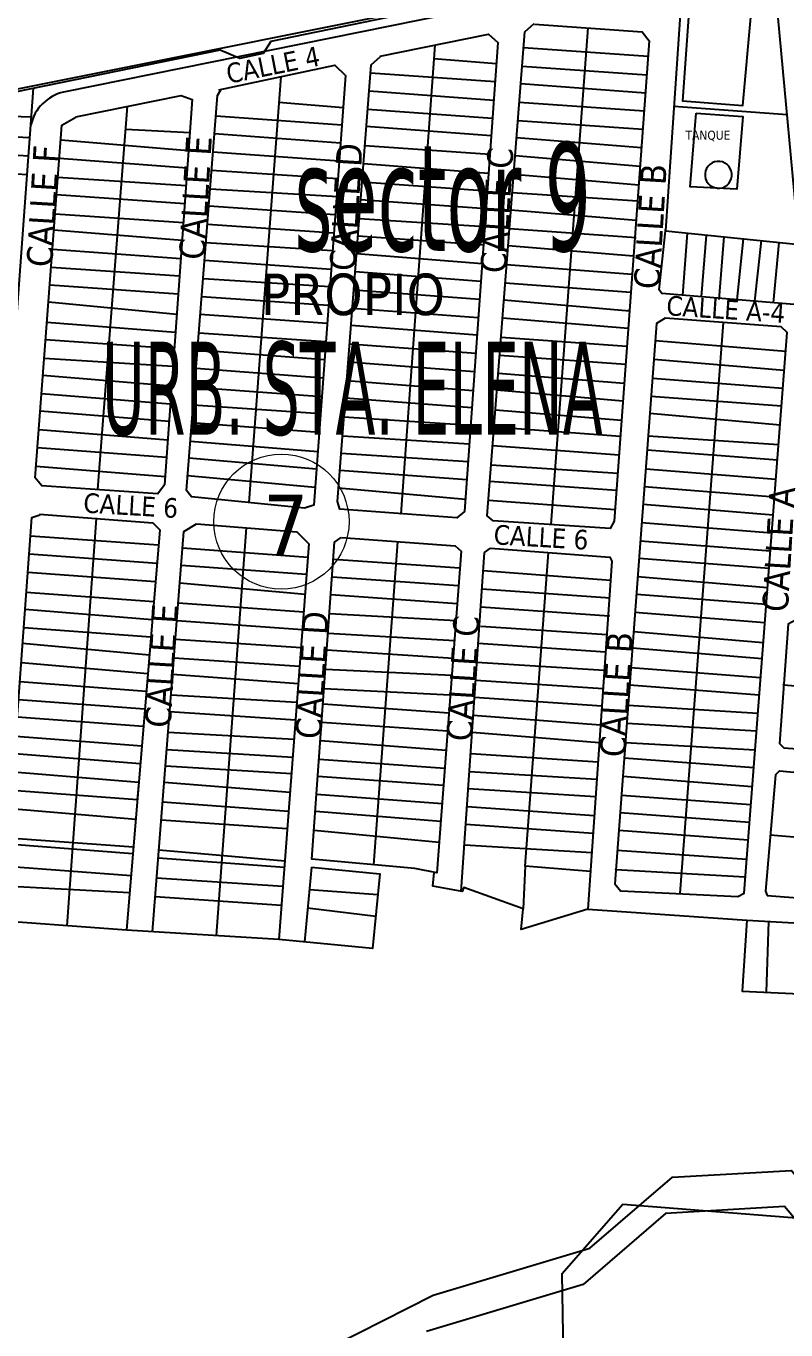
# Model space of a CAD drawing. Header units: metres. Extents: x 2 to 659295185, y -28 to 1124222152.
# Drawn here: x 659446.8 to 659697.9, y 1123626.6 to 1124057.8 of the extents above; entities that cross this region are included whole.
import ezdxf

# ---------------------------------------------------------------- set-up
doc = ezdxf.new("R2010")
doc.units = ezdxf.units.M
doc.header["$MEASUREMENT"] = 0
doc.linetypes.add('HIDDEN', pattern=[0.375, 0.25, -0.125])
for name, color, linetype in [('CALLES', 1, 'CONTINUOUS'), ('División Parroquial', 130, 'CONTINUOUS'), ('MANZANA', 30, 'CONTINUOUS'), ('Parcelas', 140, 'CONTINUOUS'), ('TEXTOS', 7, 'CONTINUOUS')]:
    doc.layers.add(name, color=color, linetype=linetype)
doc.styles.get("Standard").update_dxf_attribs({"font": 'tahoma.ttf'})

msp = doc.modelspace()

# ---------------------------------------------------------------- linework, layer by layer
at = {"layer": 'División Parroquial', "color": 1, "flags": 128}
for points in [[(659490.4773, 1123591.9806), (659581.33, 1123638.0713), (659633.1221, 1123653.5881), (659660.3664, 1123677.0533), (659699.7403, 1123679.3629), (659736.8054, 1123635.3918), (659787.7647, 1123656.2176), (659841.0411, 1123665.4757), (659904.5671, 1123706.8073), (659956.0788, 1123711.3464), (660035.3544, 1123715.3855), (660084.1863, 1123715.9954), (660137.5287, 1123737.2311), (660193.1221, 1123746.4892), (660251.0245, 1123737.2311), (660313.5692, 1123730.2925), (660359.8943, 1123730.2925), (660415.4878, 1123718.7149), (660478.8571, 1123664.8658), (660541.9791, 1123647.2094), (660568.3658, 1123600.6689)], [(660566.1134, 1123588.6674), (660539.7267, 1123635.208), (660476.6047, 1123652.8644), (660413.2354, 1123706.7134), (660357.6419, 1123718.291), (660311.3168, 1123718.291), (660248.7721, 1123725.2296), (660190.8697, 1123734.4878), (660135.2763, 1123725.2296), (660081.9339, 1123703.994), (660033.102, 1123703.3841), (659953.8265, 1123699.3449), (659902.3147, 1123694.8058), (659838.7887, 1123653.4742), (659785.5123, 1123644.2161), (659734.553, 1123623.3904), (659697.4879, 1123667.3614), (659658.114, 1123665.0519), (659630.8697, 1123641.5867), (659579.0776, 1123626.0698)]]:
    msp.add_lwpolyline(points, dxfattribs=at)
at = {"layer": 'MANZANA', "lineweight": -3}
msp.add_lwpolyline([(659456, 1124299), (659434, 1124035), (659613, 1124071), (659629, 1124294), (659598, 1124281), (659517, 1124296), (659492, 1124300), (659456, 1124299)], dxfattribs=at)
at = {"layer": 'MANZANA'}
msp.add_lwpolyline([(660600.9547, 1123533.8443), (660603.93, 1123591.7022), (660566.1975, 1123610.1082), (660520.1823, 1123647.8407), (660466.8046, 1123664.4062), (660362.8102, 1123711.3417), (660321.3965, 1123706.7402), (660299.3092, 1123690.1747), (660154.8214, 1123695.6966), (660129.0529, 1123727.9072), (659990.0869, 1123732.5087), (659929.3468, 1123703.059), (659870.4473, 1123693.856), (659750.8077, 1123654.2829), (659725.0392, 1123661.6453), (659644.0524, 1123668.0874), (659623.8057, 1123645.0798), (659624.726, 1123592.6225)], dxfattribs=at)
at = {"layer": 'MANZANA', "lineweight": 0}
msp.add_circle((659531.1632, 1123893.8926), 22.3454, dxfattribs=at)
at = {"layer": 'Parcelas'}
for points in [[(659702.299, 1123985.5625), (659695.3621, 1124060.4811), (659684.263, 1124156.6729), (659677.2336, 1124207.1736), (659666.227, 1124110.4268), (659658.0877, 1123990.0021), (659658.1247, 1123990.5483), (659658.0877, 1123990.0021)], [(659611.693, 1124070.1093), (659527.6672, 1124052.7158), (659525.1093, 1124048.7512), (659517.4358, 1124047.0885), (659510.9132, 1124049.7743), (659428.4221, 1124032.8924), (659418.9581, 1123918.3002), (659411.4124, 1123816.2415), (659411.9239, 1123806.2658), (659408.0871, 1123764.5727), (659429.0616, 1123762.5264), (659449.2687, 1124037.2408)], [(659615.9922, 1124067.7467), (659459.1772, 1124035.9005)], [(659665.9699, 1124063.8309), (659663.6775, 1124033.0842), (659683.6105, 1124031.4837), (659686.3816, 1124061.9653)], [(659614.8014, 1124058.4463), (659650.4109, 1124055.8565), (659652.7232, 1124052.8967), (659641.1617, 1123893.9953), (659639.7743, 1123891.5905), (659601.1126, 1123894.1803), (659599.1703, 1123895.8452), (659611.5642, 1124055.8565), (659614.7089, 1124058.6313)], [(659563.8383, 1124047.8097), (659599.6327, 1124055.1166), (659602.685, 1124052.3418), (659591.6784, 1123897.2325), (659589.0886, 1123895.1052), (659550.5194, 1123897.9725), (659549.687, 1123900.5623), (659560.7861, 1124044.9424), (659563.9308, 1124047.7172)], [(659632.3828, 1124057.1676), (659620.2531, 1123892.8982)], [(659581.8941, 1124051.4955), (659570.6167, 1123896.4784), (659570.5247, 1123896.4853)], [(659611.1649, 1124050.7007), (659652.3531, 1124047.8097)], [(659510.5295, 1124036.7292), (659548.7696, 1124044.7865), (659552.3506, 1124041.4613), (659541.8633, 1123899.372), (659538.7939, 1123898.3489), (659501.4491, 1123902.0578), (659499.7865, 1123904.2319), (659510.018, 1124034.8108), (659511.169, 1124036.7292)], [(659581.5732, 1124047.0849), (659602.1933, 1124045.4135)], [(659530.9879, 1124041.0398), (659520.393, 1123900.1763)], [(659560.5816, 1124042.283), (659601.7722, 1124039.478)], [(659610.685, 1124044.5051), (659651.9011, 1124041.5985)], [(659560.126, 1124036.3558), (659601.3276, 1124033.2135)], [(659610.2396, 1124038.7549), (659651.4713, 1124035.6901), (659651.4794, 1124035.8022)], [(659463.2091, 1124027.7767), (659497.996, 1124034.8108), (659501.7049, 1124033.5319), (659492.4966, 1123906.0224), (659490.3224, 1123903.0809), (659451.9545, 1123905.7667), (659449.7803, 1123908.3245), (659458.6049, 1124024.963), (659463.2091, 1124027.6488)], [(659530.3572, 1124032.6548), (659551.5639, 1124030.8028)], [(659651.0285, 1124029.6044), (659609.7575, 1124032.5308)], [(659448.5628, 1124027.6443), (659428.0436, 1124028.309)], [(659470.4798, 1123904.4699), (659480.296, 1124031.2318)], [(659509.4937, 1124028.1202), (659551.1399, 1124025.0586)], [(659559.6573, 1124030.259), (659600.906, 1124027.2714), (659600.913, 1124027.37)], [(659660.8762, 1124031.2589), (659698.3244, 1124028.4876)], [(659668.1879, 1124029.0103), (659683.6105, 1124027.8463), (659681.7191, 1124003.8394), (659666.2964, 1124004.5669), (659668.1879, 1124029.0103)], [(659479.7123, 1124023.6936), (659500.9101, 1124022.5258)], [(659559.2239, 1124024.6218), (659600.5011, 1124021.5656), (659600.5002, 1124021.5526)], [(659609.2913, 1124026.512), (659650.5957, 1124023.6558), (659650.4172, 1124023.6681)], [(659448.0569, 1124020.7659), (659427.5051, 1124021.7886)], [(659458.2393, 1124020.1308), (659500.4861, 1124016.6549)], [(659550.6971, 1124019.0588), (659509.0216, 1124022.0944)], [(659650.1452, 1124017.4647), (659608.8476, 1124020.7832)], [(659447.6109, 1124014.703), (659427.0287, 1124016.02)], [(659550.2581, 1124013.1103), (659508.5522, 1124016.1047)], [(659558.7395, 1124018.3198), (659600.0612, 1124015.3671)], [(659649.7014, 1124011.3656), (659608.3907, 1124014.8847)], [(659457.7828, 1124014.0963), (659500.07, 1124010.8928), (659499.9248, 1124010.9038)], [(659508.0807, 1124010.0862), (659549.8371, 1124007.4069)], [(659558.2779, 1124012.3149), (659599.6209, 1124009.1619)], [(659426.5347, 1124010.0392), (659447.1711, 1124008.7244)], [(659457.3091, 1124007.8363), (659499.6473, 1124005.0402)], [(659557.8081, 1124006.2039), (659599.2007, 1124003.2395)], [(659607.919, 1124008.7953), (659649.2586, 1124005.2799), (659649.2711, 1124005.4505)], [(659499.2128, 1123999.0237), (659456.8629, 1124001.9386), (659456.8622, 1124001.929)], [(659507.5991, 1124003.9398), (659549.7795, 1124001.3786)], [(659648.8608, 1123999.8114), (659607.4386, 1124002.5925)], [(659507.1614, 1123998.3538), (659548.9567, 1123995.4789)], [(659598.7809, 1123997.3235), (659557.3519, 1124000.2697), (659557.366, 1124000.4536)], [(659456.3879, 1123995.6594), (659498.7672, 1123992.8524)], [(659598.3611, 1123991.4075), (659556.8756, 1123994.0738)], [(659607.0074, 1123997.0263), (659648.4041, 1123993.535), (659648.4108, 1123993.627)], [(659498.336, 1123986.8818), (659455.9816, 1123990.2896)], [(659506.682, 1123992.2361), (659548.5109, 1123989.4384), (659548.3061, 1123989.4521)], [(659648.3761, 1123987.7823), (659606.5193, 1123990.7245)], [(659705.9062, 1123953.0053), (659703.3164, 1123965.4917), (659656.8853, 1123969.2839), (659656.0529, 1123970.5788), (659658.0877, 1123990.0021), (659702.299, 1123985.5625), (659703.2239, 1123965.5842)], [(659665.2213, 1123989.2858), (659663.7069, 1123968.7267)], [(659671.5947, 1123988.6458), (659669.861, 1123968.2241)], [(659506.2105, 1123986.2176), (659548.0744, 1123983.5238)], [(659556.4433, 1123988.4507), (659597.9343, 1123985.393)], [(659606.0893, 1123985.1724), (659647.5495, 1123981.7901)], [(659677.4371, 1123988.0591), (659675.7537, 1123967.3416)], [(659683.8197, 1123987.4182), (659681.6591, 1123967.2605)], [(659689.7353, 1123986.8241), (659687.53, 1123966.781)], [(659695.5685, 1123986.2384), (659693.6934, 1123966.2777)], [(659455.508, 1123984.0296), (659497.9008, 1123980.856)], [(659505.7466, 1123980.2982), (659547.618, 1123977.3401)], [(659555.9882, 1123982.5307), (659597.501, 1123979.2865)], [(659497.486, 1123975.1123), (659455.044, 1123977.8969)], [(659555.531, 1123976.5824), (659597.0863, 1123973.443)], [(659605.6023, 1123978.8849), (659647.1043, 1123975.6709)], [(659454.6096, 1123972.1552), (659497.0574, 1123969.1771)], [(659505.28, 1123974.3428), (659547.194, 1123971.5959)], [(659605.1383, 1123972.8945), (659646.6735, 1123969.7491)], [(659546.7313, 1123965.3269), (659504.7974, 1123968.1837)], [(659596.6544, 1123967.356), (659555.0623, 1123970.4855)], [(659604.6994, 1123967.2291), (659646.2273, 1123963.6165), (659645.6876, 1123963.6635)], [(659496.5704, 1123962.4339), (659454.1759, 1123966.4231)], [(659554.6017, 1123964.4947), (659596.2327, 1123961.4139), (659596.0261, 1123961.4292)], [(659453.6809, 1123959.88), (659496.1465, 1123956.563)], [(659546.298, 1123959.4568), (659504.3391, 1123962.3346)], [(659554.1678, 1123958.8504), (659595.8255, 1123955.6755)], [(659645.8041, 1123957.8001), (659604.2338, 1123961.2174)], [(659643.289, 1123771.8133), (659682.0432, 1123769.9634), (659684.078, 1123771.0733), (659698.3218, 1123956.4275), (659696.3795, 1123958.2773), (659657.9952, 1123961.1446), (659655.128, 1123959.3872), (659641.3467, 1123774.1256), (659643.289, 1123771.7208)], [(659662.9935, 1123770.8727), (659677.3081, 1123959.7019)], [(659545.8504, 1123953.3922), (659503.8626, 1123956.2529), (659503.996, 1123956.2439)], [(659603.7473, 1123954.937), (659645.3751, 1123951.9051), (659645.3684, 1123951.8131)], [(659495.7487, 1123951.0553), (659453.2354, 1123953.9919)], [(659545.4061, 1123947.372), (659503.4193, 1123950.5949)], [(659595.3857, 1123949.4769), (659553.6894, 1123952.6263)], [(659654.7091, 1123953.7557), (659697.844, 1123950.2104)], [(659452.7803, 1123947.9766), (659495.3313, 1123945.2749)], [(659553.2353, 1123946.7203), (659594.9673, 1123943.5805)], [(659644.9381, 1123945.898), (659603.2746, 1123948.8333)], [(659654.2554, 1123947.6575), (659697.363, 1123943.9508)], [(659494.8587, 1123938.731), (659452.3452, 1123942.2253)], [(659502.956, 1123944.6828), (659544.9696, 1123941.4574)], [(659602.8243, 1123943.0197), (659644.4862, 1123939.6868)], [(659653.7808, 1123941.2764), (659696.9064, 1123938.0095)], [(659502.4634, 1123938.3957), (659544.5121, 1123935.2601)], [(659552.7596, 1123940.5315), (659594.5214, 1123937.2965)], [(659644.0563, 1123933.7784), (659602.3871, 1123937.3757)], [(659451.8915, 1123936.2293), (659494.436, 1123932.8785)], [(659502.0051, 1123932.5466), (659544.094, 1123929.5943)], [(659594.1132, 1123931.545), (659552.3116, 1123934.7034)], [(659696.4521, 1123932.0965), (659653.3329, 1123935.2565)], [(659494.0134, 1123927.0259), (659451.4542, 1123930.4492)], [(659551.8353, 1123928.5075), (659593.7079, 1123925.8327), (659593.7065, 1123925.8131)], [(659643.5852, 1123927.3046), (659601.8699, 1123930.699)], [(659652.9204, 1123929.7101), (659695.9748, 1123925.8864)], [(659450.9909, 1123924.326), (659493.5749, 1123920.9542)], [(659543.6361, 1123923.3902), (659501.5352, 1123926.5497)], [(659601.4481, 1123925.2532), (659643.2132, 1123922.1907)], [(659501.0642, 1123920.5384), (659543.1744, 1123917.1348)], [(659551.3524, 1123922.2267), (659593.2666, 1123919.6145)], [(659652.3684, 1123922.2899), (659695.477, 1123919.4076)], [(659493.1503, 1123915.0741), (659450.5366, 1123918.3204)], [(659592.8459, 1123913.6855), (659550.9044, 1123916.3986)], [(659642.7513, 1123915.8424), (659600.9611, 1123918.9656)], [(659695.0742, 1123914.1665), (659652.0169, 1123917.5645)], [(659450.0726, 1123912.1876), (659492.6981, 1123908.8123)], [(659542.7421, 1123911.2783), (659500.6214, 1123914.8875)], [(659600.4757, 1123912.6994), (659642.3199, 1123909.9139)], [(659651.5569, 1123911.3812), (659694.5981, 1123907.9706)], [(659542.291, 1123905.1661), (659500.1604, 1123909.0042), (659500.1881, 1123909.3575)], [(659550.4781, 1123910.8534), (659592.4322, 1123907.855)], [(659641.9015, 1123904.1627), (659600.0446, 1123907.1331), (659600.0517, 1123907.2251)], [(659591.9625, 1123901.2355), (659550.0225, 1123904.9263)], [(659694.1361, 1123901.9586), (659651.1086, 1123905.3544)], [(659599.5658, 1123900.9517), (659641.4453, 1123897.893)], [(659650.6843, 1123899.6514), (659693.6882, 1123896.1304)], [(659451.1871, 1123896.3026), (659488.6598, 1123893.4889), (659490.9619, 1123891.1868), (659479.9631, 1123758.8175), (659429.0616, 1123762.5264), (659439.0217, 1123761.8006), (659448.6293, 1123895.2794), (659451.315, 1123896.1747)], [(659460.369, 1123760.2452), (659470.1047, 1123894.8821), (659470.2319, 1123894.8726)], [(659503.071, 1123893.1629), (659536.2756, 1123890.4806), (659540.2528, 1123886.5035), (659530.3562, 1123755.7196), (659479.9631, 1123758.8175)], [(659488.5372, 1123758.2904), (659498.9088, 1123890.6656), (659503.071, 1123893.1629)], [(659519.554, 1123891.8314), (659509.6366, 1123756.9933)], [(659693.2267, 1123890.1255), (659650.2228, 1123893.4475)], [(659448.1877, 1123889.1447), (659490.5459, 1123886.1804)], [(659498.4811, 1123885.2059), (659539.9247, 1123882.1672)], [(659550.9819, 1123888.6308), (659588.6262, 1123885.856), (659590.5685, 1123884.0987), (659582.5217, 1123777.7328), (659575.2148, 1123779.2126), (659541.2702, 1123782.2649), (659548.7621, 1123887.1509), (659550.8894, 1123888.6308)], [(659569.5808, 1123887.2599), (659561.545, 1123780.4418)], [(659600.2802, 1123885.1161), (659639.6818, 1123882.1563), (659640.3293, 1123880.8614), (659632.4674, 1123765.7088), (659610.3618, 1123759.0494), (659611.1018, 1123765.8938), (659591.4009, 1123772.9232), (659590.9385, 1123771.5358), (659581.2268, 1123773.3856), (659581.6692, 1123777.9054)], [(659590.6197, 1123771.5965), (659598.2454, 1123883.6362), (659600.2802, 1123885.1161)], [(659649.7829, 1123887.5332), (659692.7762, 1123884.262)], [(659447.7664, 1123883.292), (659490.049, 1123880.2001)], [(659590.1479, 1123878.539), (659548.3517, 1123881.4061)], [(659611.7492, 1123779.9526), (659619.4222, 1123883.6782)], [(659692.3228, 1123878.3632), (659649.3472, 1123881.6767)], [(659447.3229, 1123877.1298), (659489.538, 1123874.0506)], [(659539.49, 1123876.4236), (659498.0234, 1123879.364)], [(659597.8439, 1123877.7377), (659639.9006, 1123874.5823)], [(659538.9848, 1123869.7464), (659497.5668, 1123873.5365)], [(659589.7005, 1123872.6253), (659547.9287, 1123875.4838)], [(659648.9025, 1123875.6978), (659691.8396, 1123872.0753)], [(659488.9839, 1123867.3824), (659446.844, 1123870.477)], [(659589.2547, 1123866.7326), (659547.5127, 1123869.66)], [(659597.434, 1123871.7159), (659639.8668, 1123868.6525)], [(659691.4075, 1123866.4523), (659648.4658, 1123869.8276)], [(659446.4482, 1123864.9785), (659488.4958, 1123861.508)], [(659538.5437, 1123863.9177), (659497.0482, 1123866.9177)], [(659547.0714, 1123863.4814), (659588.8325, 1123861.152)], [(659597.0255, 1123865.7128), (659639.4968, 1123862.733), (659639.2272, 1123862.7519)], [(659690.9455, 1123860.4402), (659648.02, 1123863.835)], [(659538.1048, 1123858.117), (659496.591, 1123861.0831)], [(659597.043, 1123859.3108), (659638.6739, 1123856.6152)], [(659746.1402, 1123815.4695), (659733.0063, 1123858.5708), (659701.0966, 1123861.2531), (659698.5993, 1123859.9582), (659695.732, 1123820.4641), (659697.2119, 1123819.0767), (659746.1402, 1123815.4695)], [(659446.006, 1123858.8346), (659488.0182, 1123855.7606)], [(659496.1195, 1123855.0645), (659537.6632, 1123852.2814), (659537.6637, 1123852.2883)], [(659546.6085, 1123857.0004), (659588.337, 1123854.6016)], [(659690.4324, 1123853.7634), (659647.5443, 1123857.4403)], [(659487.5187, 1123849.7486), (659445.6259, 1123853.5539)], [(659587.8891, 1123848.681), (659546.2056, 1123851.3607)], [(659596.207, 1123853.6879), (659638.2779, 1123850.8153)], [(659647.148, 1123852.1121), (659690.0406, 1123848.6638)], [(659487.0077, 1123843.5991), (659445.1674, 1123847.183)], [(659495.6347, 1123848.8766), (659537.1932, 1123846.071)], [(659637.8596, 1123844.6888), (659595.7712, 1123847.2852)], [(659536.7532, 1123840.2563), (659495.1991, 1123843.3177)], [(659587.4561, 1123842.9582), (659545.7488, 1123844.9651)], [(659689.5454, 1123842.2203), (659646.6581, 1123845.5265)], [(659486.5179, 1123837.7036), (659444.7153, 1123840.9028)], [(659586.9665, 1123836.4858), (659545.2925, 1123838.5761)], [(659595.3743, 1123841.4538), (659637.4489, 1123838.6733)], [(659689.11, 1123836.5549), (659646.2313, 1123839.7894), (659646.2381, 1123839.8814)], [(659739.7953, 1123836.2915), (659697.1358, 1123839.8005), (659697.1626, 1123840.1685)], [(659444.2954, 1123835.0683), (659486.0438, 1123831.9984)], [(659494.6771, 1123836.6557), (659536.2928, 1123834.1726)], [(659544.9384, 1123833.62), (659586.5234, 1123830.6294), (659586.4984, 1123830.6312)], [(659637.053, 1123832.8733), (659594.9837, 1123835.7144), (659595.1852, 1123835.7008)], [(659485.5539, 1123826.1029), (659443.8786, 1123829.2787)], [(659535.8443, 1123828.2451), (659494.2295, 1123830.9417), (659494.4639, 1123830.9266)], [(659594.5894, 1123829.9205), (659636.6293, 1123826.6674)], [(659688.6393, 1123830.4297), (659645.7287, 1123833.0336), (659645.7356, 1123833.1255)], [(659586.0712, 1123824.6516), (659544.5023, 1123827.5137)], [(659688.1877, 1123824.552), (659645.2898, 1123827.1329)], [(659443.4207, 1123822.917), (659485.0227, 1123819.7099)], [(659493.7064, 1123824.2653), (659535.3674, 1123821.9427)], [(659544.0727, 1123821.4994), (659585.5934, 1123818.3353)], [(659594.2033, 1123824.2481), (659636.232, 1123820.8486)], [(659687.7088, 1123818.3208), (659644.8136, 1123820.7314)], [(659484.5329, 1123813.8144), (659443.006, 1123817.1549)], [(659493.257, 1123818.5298), (659534.9209, 1123816.043)], [(659593.7208, 1123817.1591), (659635.7949, 1123814.446)], [(659534.4997, 1123810.4764), (659492.8298, 1123813.0772)], [(659543.629, 1123815.2878), (659585.1385, 1123812.3228)], [(659644.4489, 1123815.8289), (659687.2642, 1123812.535)], [(659442.5729, 1123811.1382), (659484.0236, 1123807.6859), (659483.5434, 1123801.9069), (659442.13, 1123804.9852)], [(659492.4081, 1123807.695), (659534.0447, 1123804.4638)], [(659584.7066, 1123806.6139), (659543.2196, 1123809.5561)], [(659635.3972, 1123808.6209), (659593.3151, 1123811.1979)], [(659686.7728, 1123806.1411), (659643.9821, 1123809.5535)], [(659695.8245, 1123811.4924), (659694.4371, 1123810.1975), (659691.1999, 1123771.7208), (659691.7549, 1123770.2409)], [(659695.8245, 1123811.4924), (659750.0472, 1123806.3872)], [(659542.8036, 1123803.7324), (659584.2577, 1123800.6794)], [(659592.9382, 1123805.6615), (659635.0112, 1123802.9673)], [(659643.5285, 1123803.4553), (659686.3239, 1123800.2988)], [(659441.6989, 1123798.9961), (659483.0149, 1123795.5455)], [(659491.9022, 1123801.2385), (659533.5694, 1123798.1823)], [(659592.5284, 1123799.6396), (659634.5825, 1123796.6882)], [(659533.1214, 1123792.2617), (659491.4306, 1123795.2199), (659491.6015, 1123795.2078)], [(659583.8108, 1123794.7727), (659542.3928, 1123797.981)], [(659685.8695, 1123794.3858), (659643.0885, 1123797.541)], [(659541.9519, 1123791.8089), (659583.2896, 1123787.8838)], [(659592.1336, 1123793.8395), (659634.1865, 1123790.8882)], [(659642.6681, 1123791.889), (659685.4265, 1123788.6214)], [(659440.859, 1123787.3262), (659482.0677, 1123784.1461)], [(659482.2374, 1123786.1889), (659440.9957, 1123789.2255)], [(659591.6652, 1123786.9577), (659633.7498, 1123784.4918)], [(659756.0369, 1123784.7622), (659692.7506, 1123790.1519)], [(659532.1606, 1123779.565), (659490.4449, 1123782.6385)], [(659490.6554, 1123785.326), (659532.3222, 1123781.7011)], [(659684.9324, 1123782.192), (659642.1645, 1123785.1195)], [(659440.3258, 1123779.9191), (659481.4626, 1123776.864)], [(659541.0852, 1123779.5826), (659563.7458, 1123777.4553), (659561.2485, 1123752.7599), (659530.3562, 1123755.7196)], [(659541.0852, 1123779.5826), (659538.7578, 1123754.9147)], [(659611.7492, 1123779.9526), (659611.1018, 1123765.8938)], [(659633.3203, 1123778.2001), (659611.7492, 1123779.9526)], [(659611.7492, 1123779.9526), (659611.7492, 1123779.9526)], [(659611.7492, 1123779.9526), (659611.7492, 1123779.9526)], [(659611.7492, 1123779.9526), (659611.7492, 1123779.9526)], [(659611.7492, 1123779.9526), (659611.7492, 1123779.9526)], [(659611.7492, 1123779.9526), (659611.7492, 1123779.9526)], [(659684.4775, 1123776.2719), (659641.6898, 1123778.7384), (659641.7035, 1123778.9224)], [(659439.8587, 1123773.4302), (659480.9912, 1123771.1908)], [(659531.6788, 1123773.1985), (659489.9218, 1123775.9621)], [(659531.2089, 1123766.9881), (659489.4436, 1123769.8589)], [(659540.3954, 1123772.271), (659563.0458, 1123770.533)], [(659691.7549, 1123770.2409), (659760.8465, 1123764.9688), (659760.9389, 1123757.7545)], [(659562.3161, 1123763.3176), (659539.8118, 1123766.0855)], [(659611.1018, 1123765.8938), (659611.1018, 1123765.8938)], [(659611.1018, 1123765.8938), (659611.1018, 1123765.8938)], [(659611.1018, 1123765.8938), (659611.1018, 1123765.8938)], [(659611.1018, 1123765.8938), (659611.1018, 1123765.8938)], [(659611.1018, 1123765.8938), (659611.1018, 1123765.8938)], [(659611.1018, 1123765.8938), (659611.1018, 1123765.8938)], [(659632.4674, 1123765.7088), (659685.0029, 1123762.1016)], [(659685.0029, 1123762.1016), (659683.4306, 1123738.6086), (659759.5516, 1123735.0939)], [(659685.0029, 1123762.1016), (659760.9389, 1123757.7545)], [(659692.1227, 1123761.694), (659691.3808, 1123738.2415)]]:
    msp.add_lwpolyline(points, dxfattribs=at)
for centre, radius, start, end in [((659462.2484, 1124022.0225), 14.2137, 102.478569, 167.390482), ((659675.6082, 1124008.5777), 4.4494, 95.629759, 95.391222)]:
    msp.add_arc(centre, radius, start, end, dxfattribs=at)

# ---------------------------------------------------------------- texts
at = {"layer": 'CALLES', "color": 0}
for s, height, rotation, p in [('CALLE 4', 6.5, 11.257421, (659513.6658, 1124038.6909)), ('CALLE 4', 6.5, 11.257421, (659513.6658, 1124038.6909)), ('CALLE E', 8.5, 86.566794, (659505.7466, 1123980.2982)), ('CALLE E', 8.5, 86.566794, (659505.7466, 1123980.2982)), ('CALLE F', 8.5, 86.566794, (659455.3626, 1123977.876)), ('CALLE F', 8.5, 86.566794, (659455.3626, 1123977.876)), ('CALLE D', 8.5, 86.566794, (659555.4834, 1123976.5859)), ('CALLE D', 8.5, 86.566794, (659555.4834, 1123976.5859)), ('CALLE C', 8.5, 86.566794, (659605.3672, 1123975.8508)), ('CALLE C', 8.5, 86.566794, (659605.3672, 1123975.8508)), ('CALLE B', 8.5, 86.566794, (659656.0529, 1123970.5788)), ('CALLE B', 8.5, 86.566794, (659656.0529, 1123970.5788)), ('CALLE A-4', 6.5, 356.183855, (659658.2333, 1123962.1752)), ('CALLE A-4', 6.5, 356.183855, (659658.2333, 1123962.1752)), ('CALLE 6', 6.5, 356.636877, (659465.5618, 1123896.9144)), ('CALLE 6', 6.5, 356.636877, (659465.5618, 1123896.9144)), ('CALLE A', 8.5, 86.566794, (659698.5043, 1123863.8076)), ('CALLE A', 8.5, 86.566794, (659698.5043, 1123863.8076)), ('CALLE 6', 6.5, 356.636877, (659601.1599, 1123886.4139)), ('CALLE 6', 6.5, 356.636877, (659601.1599, 1123886.4139)), ('CALLE E', 8.5, 86.566794, (659494.5073, 1123825.5203)), ('CALLE E', 8.5, 86.566794, (659494.5073, 1123825.5203)), ('CALLE D', 8.5, 86.566794, (659544.2441, 1123821.808)), ('CALLE D', 8.5, 86.566794, (659544.2441, 1123821.808)), ('CALLE C', 8.5, 86.566794, (659594.1279, 1123821.0729)), ('CALLE C', 8.5, 86.566794, (659594.1279, 1123821.0729)), ('CALLE B', 8.5, 86.566794, (659644.8136, 1123815.8008)), ('CALLE B', 8.5, 86.566794, (659644.8136, 1123815.8008))]:
    msp.add_text(s, height=height, rotation=rotation, dxfattribs=at).set_placement(p)
at = {"layer": 'MANZANA', "lineweight": -2}
msp.add_text('7', height=20, dxfattribs=at).set_placement((659525.1128, 1123882.8362))
at = {"layer": 'TEXTOS', "color": 0, "width": 0.571429}
msp.add_text('sector 9', height=35.8643, dxfattribs=at).set_placement((659535.4655, 1123983.4293))
at = {"layer": 'TEXTOS', "lineweight": -2, "width": 0.533333}
msp.add_text('URB. STA. ELENA', height=30.6994, dxfattribs=at).set_placement((659471.8893, 1123922.6713))
at = {"layer": 'TEXTOS', "lineweight": -3, "insert": (659664.7077, 1124023.179), "char_height": 3, "attachment_point": 1}
msp.add_mtext_dynamic_manual_height_columns('TANQUE', width=43.622439, gutter_width=9.6186, heights=[0], dxfattribs=at)
at = {"layer": 'TEXTOS', "linetype": 'HIDDEN', "lineweight": 40, "insert": (659524.3458, 1123975.898), "char_height": 13.69045, "width": 430.648476, "attachment_point": 1}
msp.add_mtext('PROPIO', dxfattribs=at)

doc.saveas('drawing.dxf')
